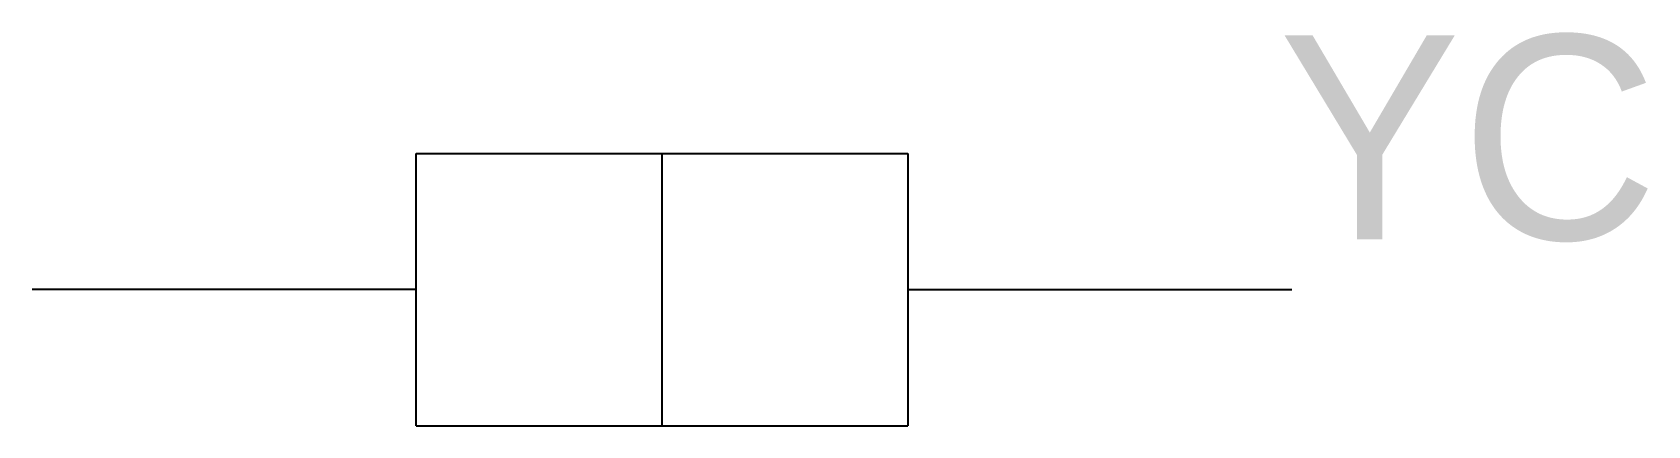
# Model space of a CAD drawing. Header units: metres. Extents: x 64959 to 67208, y -137219 to -136671.
import ezdxf

# ---------------------------------------------------------------- set-up
doc = ezdxf.new("R2010")
doc.units = ezdxf.units.M
doc.layers.add('DET1', color=1, linetype='Continuous')
doc.layers.add('R', color=3, linetype='Continuous')

msp = doc.modelspace()

# ---------------------------------------------------------------- linework, layer by layer
at = {"layer": 'DET1'}
for p, q in [((65835.32, -137218.92), (65835.32, -136839.65)), ((65492.92, -137029.29), (64958.51, -137029.29)), ((66177.73, -137029.29), (66712.14, -137029.29))]:
    msp.add_line(p, q, dxfattribs=at)
at = {"layer": 'R'}
for p, q in [((65492.92, -136839.65), (66177.73, -136839.65)), ((65492.92, -137218.92), (65492.92, -136839.65)), ((66177.73, -136839.65), (66177.73, -137218.92)), ((65492.92, -137218.92), (66177.73, -137218.92))]:
    msp.add_line(p, q, dxfattribs=at)

# ---------------------------------------------------------------- texts
msp.add_text('YC', height=284.46, dxfattribs=at).set_placement((66693.67, -136959.36))

doc.saveas('drawing.dxf')
